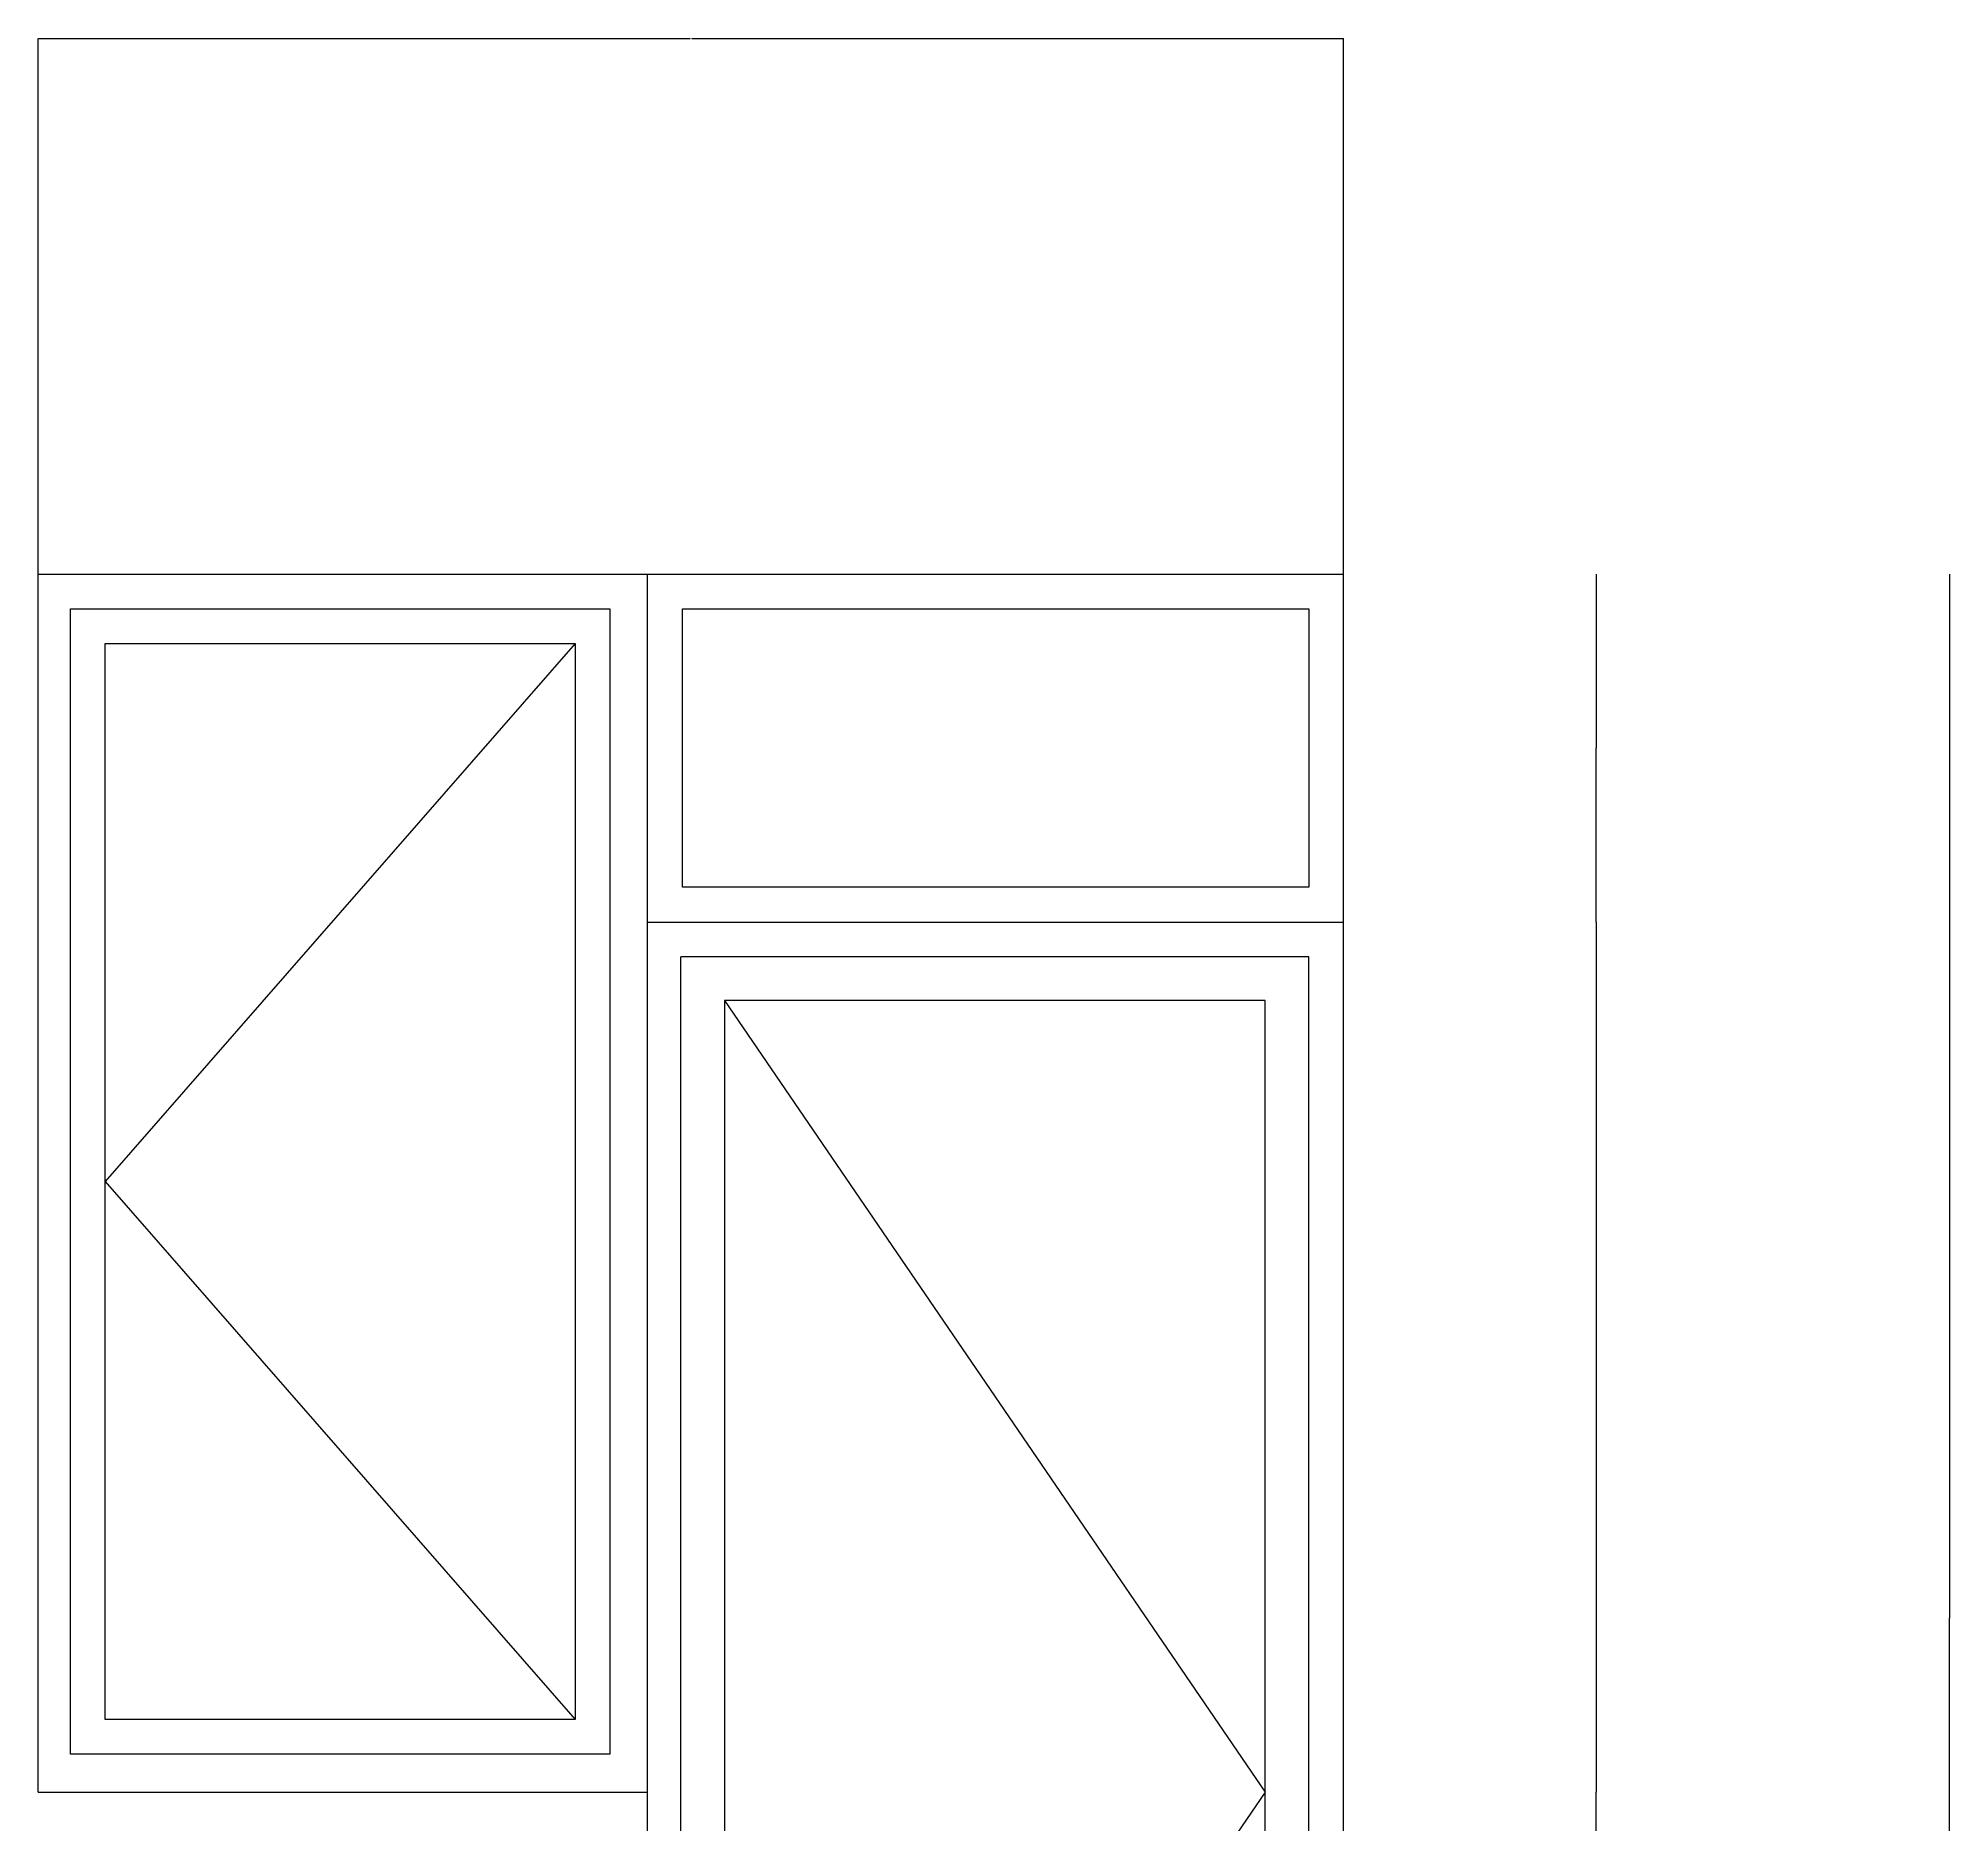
# Model space of a CAD drawing. Header units: metres. Extents: x 46426 to 130526, y 61608 to 121008.
# Drawn here: x 94865 to 99258, y 101127 to 105234 of the extents above; entities that cross this region are included whole.
import ezdxf

# ---------------------------------------------------------------- set-up
doc = ezdxf.new("R2010")
doc.units = ezdxf.units.M
doc.layers.add('PUB_DIM', color=3, linetype='Continuous')
doc.layers.add('WINDOW', color=7, linetype='Continuous')
doc.dimstyles.get("Standard").update_dxf_attribs({"dimtxt": 2.5, "dimasz": 2.5, "dimexe": 1.25, "dimexo": 0.625, "dimtad": 1, "dimcen": 2.5, "dimazin": 3, "dimtfac": 1, "dimtmove": 0, "dimatfit": 3})

# ---------------------------------------------------------------- blocks, each defined once
blk = doc.blocks.new('*D31')
for p, q in [((99257.85, 104002), (99257.85, 101602)), ((99257.6, 101602), (99257.35, 101602)), ((99257.85, 99202), (99257.85, 101602)), ((99257.85, 101602), (99257.85, 101602)), ((99258.1, 101602), (99258.35, 101602))]:
    blk.add_line(p, q)
at = {"layer": 'Defpoints'}
for p in [(99257.85, 104002), (99257.85, 101602), (99257.85, 99202)]:
    blk.add_point(p, dxfattribs=at)
at = {"layer": 'PUB_DIM', "insert": (99257.85, 101603.125), "char_height": 1, "attachment_point": 5}
blk.add_mtext('0', dxfattribs=at)
blk = doc.blocks.new('*D32')
for p, q in [((98445.85, 103202), (98445.85, 101202)), ((98445.6, 101202), (98445.35, 101202)), ((98445.85, 99202), (98445.85, 101202)), ((98445.85, 101202), (98445.85, 101202)), ((98446.1, 101202), (98446.35, 101202))]:
    blk.add_line(p, q)
at = {"layer": 'Defpoints'}
for p in [(98445.85, 103202), (98445.85, 101202), (98445.85, 99202)]:
    blk.add_point(p, dxfattribs=at)
at = {"layer": 'PUB_DIM', "insert": (98445.85, 101203.125), "char_height": 1, "attachment_point": 5}
blk.add_mtext('0', dxfattribs=at)
blk = doc.blocks.new('*D33')
for p, q in [((98445.85, 104002), (98445.85, 103602)), ((98445.6, 103602), (98445.35, 103602)), ((98445.85, 103202), (98445.85, 103602)), ((98445.85, 103602), (98445.85, 103602)), ((98446.1, 103602), (98446.35, 103602))]:
    blk.add_line(p, q)
at = {"layer": 'Defpoints'}
for p in [(98445.85, 104002), (98445.85, 103602), (98445.85, 103202)]:
    blk.add_point(p, dxfattribs=at)
at = {"layer": 'PUB_DIM', "insert": (98445.85, 103603.125), "char_height": 1, "attachment_point": 5}
blk.add_mtext('0', dxfattribs=at)
blk = doc.blocks.new('*D34')
for p, q in [((94865.01, 104002), (94865.01, 105233)), ((94865.26, 105233), (96363.01, 105233)), ((96367.01, 105233), (97864.76, 105233)), ((97865.01, 104002), (97865.01, 105233))]:
    blk.add_line(p, q)
at = {"layer": 'Defpoints'}
for p in [(94865.01, 105233), (94865.01, 104002), (97865.01, 104002)]:
    blk.add_point(p, dxfattribs=at)
at = {"layer": 'PUB_DIM', "insert": (96365.01, 105233), "char_height": 1, "attachment_point": 5}
blk.add_mtext('3000', dxfattribs=at)

msp = doc.modelspace()

# ---------------------------------------------------------------- linework, layer by layer
at = {"layer": 'WINDOW'}
for p, q in [((94865.01, 104002), (97865.01, 104002)), ((94865.01, 101202), (94865.01, 104002)), ((96265.01, 99202), (96265.01, 104002)), ((97865.01, 99202), (97865.01, 104002)), ((96265.01, 103202), (97865.01, 103202)), ((96342.01, 99282), (96342.01, 103122)), ((97785.01, 103122, 83.13), (96342.01, 103122, 83.13)), ((97785.01, 99282), (97785.01, 103122)), ((97685.01, 103022), (96442.01, 103022)), ((96442.01, 103022), (96442.01, 99382)), ((97685.01, 99382), (97685.01, 103022)), ((94865.01, 101202), (96265.01, 101202))]:
    msp.add_line(p, q, dxfattribs=at)
for points in [[(96179.01, 103922), (96179.01, 101289), (94939.01, 101289), (94939.01, 103922)], [(97785.01, 103922), (97785.01, 103282), (96346.01, 103282), (96346.01, 103922)], [(96099.01, 103842), (96099.01, 101369), (95019.01, 101369), (95019.01, 103842)]]:
    msp.add_lwpolyline(points, close=True, dxfattribs=at)
for points in [[(96099.01, 103842), (95019.01, 102605.5), (96099.01, 101369)], [(96442.01, 103022), (97685.01, 101202), (96442.01, 99382)]]:
    msp.add_lwpolyline(points, dxfattribs=at)

# ---------------------------------------------------------------- dimensions: what is measured, and where the dimension line sits
at = {"layer": 'PUB_DIM'}
for base, p1, p2, picture, middle in [((94865.01, 105233), (94865.01, 104002), (97865.01, 104002), '*D34', (96365.01, 105233)), ((98445.85, 103602), (98445.85, 104002), (98445.85, 103202), '*D33', (98445.85, 103603.125)), ((99257.85, 101602), (99257.85, 104002), (99257.85, 99202), '*D31', (99257.85, 101603.125)), ((98445.85, 101202), (98445.85, 103202), (98445.85, 99202), '*D32', (98445.85, 101203.125))]:
    dim = msp.add_linear_dim(base=base, p1=p1, p2=p2, dimstyle='Standard', dxfattribs=at)
    dim.commit()
    dim.dimension.update_dxf_attribs({"geometry": picture, "text_midpoint": middle})

doc.saveas('drawing.dxf')
